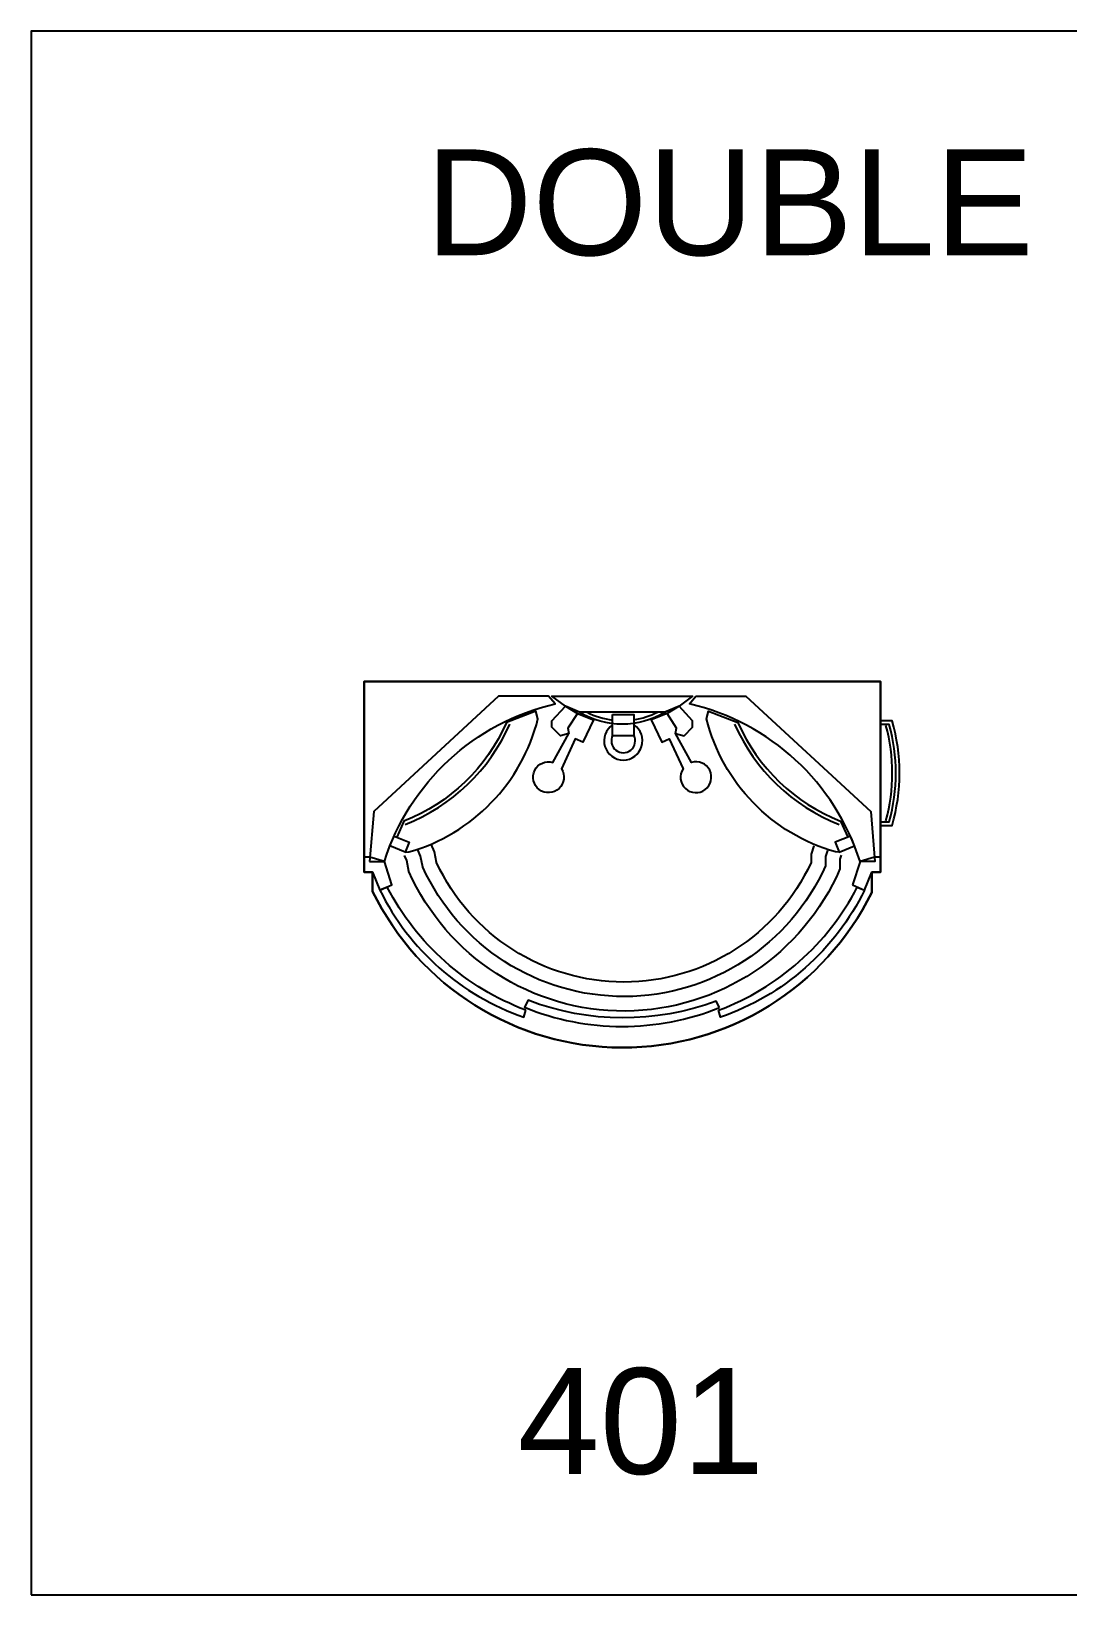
# Model space of a CAD drawing. Header units: inches. Extents: x 242965 to 445791, y 236206 to 423703.
# Drawn here: x 315433 to 318298, y 244990 to 249309 of the extents above; entities that cross this region are included whole.
import ezdxf

# ---------------------------------------------------------------- set-up
doc = ezdxf.new("R2010")
doc.units = ezdxf.units.IN
doc.header["$MEASUREMENT"] = 0
doc.layers.add('2', color=181, linetype='Continuous', lineweight=20)
doc.layers.add('HATCH', color=8, linetype='Continuous')
doc.layers.add('wc', color=144, linetype='Continuous')
doc.styles.add('Vni-Helve', font='')
doc.styles.get('Vni-Helve').set_extended_font_data('VNI-Helve')

# ---------------------------------------------------------------- blocks, each defined once
blk = doc.blocks.new('401')
at = {"layer": 'HATCH', "linetype": 'Continuous'}
blk.add_lwpolyline([(-713.4, -527.3), (-689.8, -527.3), (-689.8, -580.3), (-689.8, -580.3, 0.623438), (689.8, -583.2), (689.8, -583.2), (689.8, -527.3), (713.4, -527.3), (713.4, 0), (-713.4, 0)], format="xyb", close=True, dxfattribs=at)
at = {"layer": 'wc', "color": 7, "linetype": 'ByBlock'}
blk.add_lwpolyline([(-713.4, -527.3), (-689.8, -527.3), (-689.8, -580.3), (-689.8, -580.3, 0.623438), (689.8, -583.2), (689.8, -583.2), (689.8, -527.3), (713.4, -527.3), (713.4, 0), (-713.4, 0)], format="xyb", close=True, dxfattribs=at)
at = {"layer": 'wc', "linetype": 'ByBlock'}
for points in [[(-266.3, -908.4, -0.185186), (-649.3, -568.9), (-649.3, -568.9), (-669.8, -576.4), (-636.8, -562.4), (-657.4, -497.8), (-697.6, -485.4), (-713.4, -485.4), (-713.4, -527.3), (-689.8, -527.3), (-713.4, -527.3), (-713.4, 0), (713.4, 0), (713.4, -527.3), (689.8, -527.3), (689.8, -583.2), (689.8, -583.2, -0.623438), (-689.8, -580.3), (-689.8, -580.3), (-689.8, -527.3), (-669.8, -576.4), (-669.8, -576.4, 0.197425), (-271.8, -927.9), (-271.8, -927.9), (-266.3, -908.4)], [(168, -241.5), (168, -241.5, 5.609019), (191.6, -223.9), (191.6, -223.9), (147.4, -144.3), (150.3, -129.6), (123.8, -88.4), (79.6, -106), (109.1, -167.9), (129.7, -159.1)], [(266.3, -908.4, 0.185186), (649.3, -568.9), (649.3, -568.9), (669.8, -576.4), (669.8, -576.4, -0.197425), (271.8, -927.9), (271.8, -927.9), (266.3, -908.4)], [(268.8, -901.4), (259.8, -883.3), (259.8, -883.3, -0.182322), (-260.1, -881.1), (-260.1, -881.1), (-270.2, -900.4), (-270.2, -900.4, 0.194488), (268.8, -901.4)]]:
    blk.add_lwpolyline(points, format="xyb", close=True, dxfattribs=at)
at = {"layer": 'wc'}
for points in [[(-698.6, -497.8), (-657.4, -497.8), (-657.4, -497.8, -0.264716), (-185.7, -61.9), (-185.7, -61.9), (-203.4, -41.2), (-342, -41.2), (-686.8, -359.4)], [(203.4, -41.2), (342, -41.2), (686.8, -359.4), (698.6, -497.8), (657.4, -497.8), (657.4, -497.8, 0.264716), (185.7, -61.9), (185.7, -61.9)], [(713.4, -109), (713.4, -397.7), (745.8, -397.7), (745.8, -397.7, 0.142967), (745.8, -109), (745.8, -109)]]:
    blk.add_lwpolyline(points, format="xyb", close=True, dxfattribs=at)
at = {"layer": 'wc', "linetype": 'ByBlock'}
for points in [[(117.9, -85.4, -0.279644), (-117.9, -85.4), (-117.9, -85.4), (-157, -68.8), (-123.8, -88.4), (-150.3, -129.6), (-147.4, -144.3), (-171, -150.2), (-194.6, -126.7), (-194.6, -109), (-157, -68.8), (-194.6, -41.2), (0, -41.2), (194.6, -41.2), (157, -68.8), (117.9, -85.4), (0, -85.4), (-117.9, -85.4)], [(-97.2, -85.4, 0.085603), (-26.5, -106.8)], [(32.4, -106, 0.078711), (97.2, -85.4)], [(-599.7, -395.2, 0.198129), (-310.7, -117.9)], [(-123.8, -88.4), (-79.6, -106), (-109.1, -167.9), (-129.7, -159.1), (-168, -241.5), (-168, -241.5, -5.609019), (-191.6, -223.9), (-191.6, -223.9), (-147.4, -144.3)], [(-26.5, -120.1, 3.299729), (32.4, -120.1)], [(310.7, -117.9, 0.198129), (599.7, -395.2)], [(713.4, -387.7), (738.2, -387.7), (738.2, -387.7, 0.135417), (738.2, -119), (738.2, -119), (713.4, -119)], [(728.6, -385, 0.135417), (728.6, -121.6)], [(-26.5, -149.2, 1.633787), (32.4, -149.2)], [(567.7, -467.2), (561.8, -484), (561.8, -509.4), (561.8, -509.4, -0.645725), (-551.2, -513.2), (-551.2, -513.2), (-557.2, -483.2), (-564.9, -465.2)], [(529.9, -453.9), (521.8, -477.2), (521.8, -500.7), (521.8, -500.7, -0.637719), (-512.9, -500.7), (-512.9, -500.7), (-518.8, -471.3), (-528.2, -449.5)]]:
    blk.add_lwpolyline(points, format="xyb", dxfattribs=at)
at = {"layer": 'wc'}
for points in [[(-599.8, -471.5), (-589.6, -471.3), (-589.6, -471.3, 0.268036), (-232.9, -103.1), (-232.9, -103.1), (-238.8, -82.5), (-319.8, -113.9), (-319.8, -113.9, -0.198129), (-603.3, -385.9), (-603.3, -385.9), (-623.3, -430.3)], [(599.8, -471.5), (589.6, -471.3), (589.6, -471.3, -0.268036), (232.9, -103.1), (232.9, -103.1), (238.8, -82.5), (319.8, -113.9), (319.8, -113.9, 0.198129), (603.3, -385.9), (603.3, -385.9), (623.3, -430.3)], [(605.4, -480.4), (601.8, -490.8), (601.8, -517.8), (601.8, -517.8, -0.653024), (-589.6, -525.5), (-589.6, -525.5), (-595.6, -495.1), (-601.7, -481)]]:
    blk.add_lwpolyline(points, format="xyb", dxfattribs=at)
at = {"layer": 'wc', "linetype": 'ByBlock'}
blk.add_lwpolyline([(147.4, -144.3), (171, -150.2), (194.6, -126.7), (194.6, -109), (157, -68.8), (123.8, -88.4)], dxfattribs=at)
for points in [[(-26.5, -91.3), (32.4, -91.3), (32.4, -150.2), (-26.5, -150.2)], [(-630.5, -427.4), (-588.8, -444.4), (-599.8, -471.5), (-642, -454.7)], [(630.5, -427.4), (588.8, -444.4), (599.8, -471.5), (642, -454.7)]]:
    blk.add_lwpolyline(points, close=True, dxfattribs=at)
at = {"layer": 'wc'}
blk.add_lwpolyline([(636.8, -562.4), (669.8, -576.4), (689.8, -527.3), (713.4, -527.3), (713.4, -485.4), (697.6, -485.4), (657.4, -497.8)], close=True, dxfattribs=at)

msp = doc.modelspace()

# ---------------------------------------------------------------- linework, layer by layer
at = {"layer": 'wc', "color": 3}
msp.add_lwpolyline([(315433.28, 244989.603), (321283.543, 244989.603), (321283.543, 249308.954), (315433.28, 249308.954)], close=True, dxfattribs=at)

# ---------------------------------------------------------------- block references
at = {"layer": 'wc'}
msp.add_blockref('401', (317066.584, 247512.882), dxfattribs=at)

# ---------------------------------------------------------------- texts
at = {"layer": '2', "color": 4, "style": 'Vni-Helve'}
for s, p in [('DOUBLE J-DREAM', (316523.395, 248690.279)), ('401', (316777.323, 245323.29))]:
    msp.add_text(s, height=292.5, dxfattribs=at).set_placement(p)

doc.saveas('drawing.dxf')
